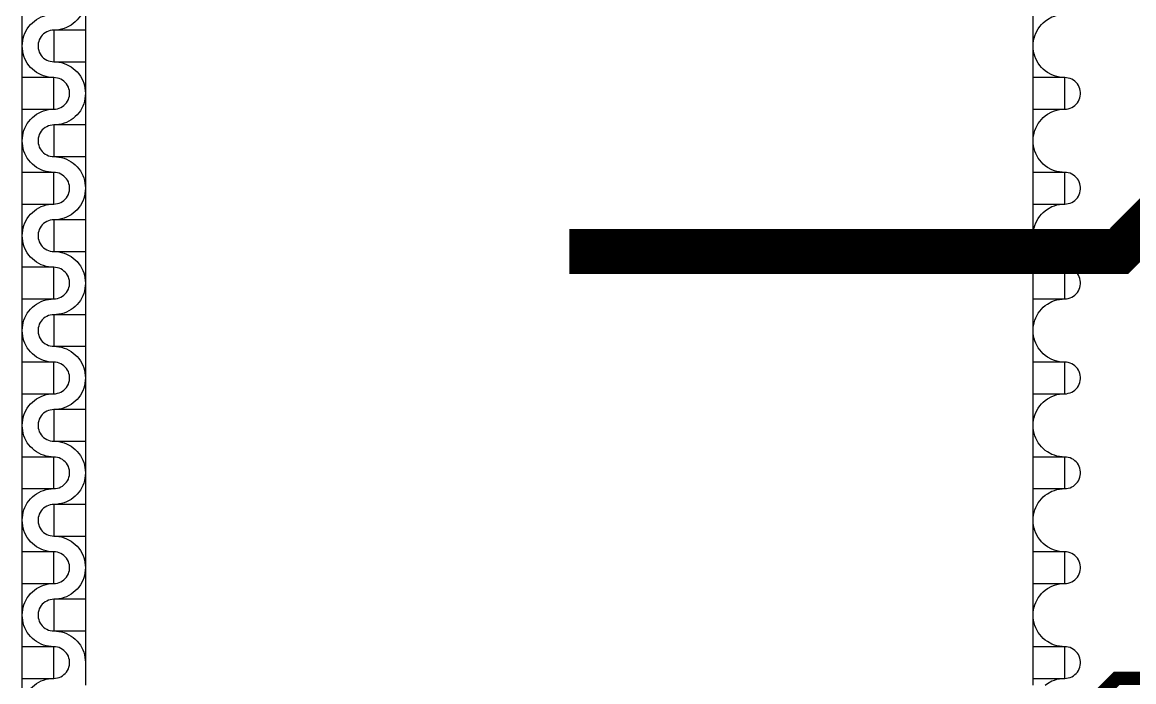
# Model space of a CAD drawing. Extents: x 190.8 to 267.1, y 124 to 174.8.
# Drawn here: x 231.125 to 233.588, y 137.393 to 138.853 of the extents above; entities that cross this region are included whole.
import ezdxf

# ---------------------------------------------------------------- set-up
doc = ezdxf.new("R2010")
doc.units = 0
doc.header["$MEASUREMENT"] = 0

msp = doc.modelspace()

# ---------------------------------------------------------------- linework, layer by layer
msp.add_line((231.2646, 139.4023), (231.2646, 137.3856))
for points, const_width in [([(232.3371, 138.3456), (233.5546, 138.3456), (235.0492, 139.8542), (254.2139, 139.8542), (255.4265, 137.8331), (261.3396, 137.8331), (261.9746, 138.4263), (261.9746, 139.4356)], 0.1), ([(233.6806, 137.4006), (233.5496, 137.4006), (233.4446, 137.2956), (233.3496, 137.2956)], 0.03)]:
    msp.add_lwpolyline(points, dxfattribs=dict(const_width=const_width))
for points in [[(231.1246, 137.3506), (231.1246, 139.4106)], [(233.3646, 137.3856), (233.3646, 139.4023)], [(231.2646, 138.9056), (231.2644, 138.8998), (231.2636, 138.8941), (231.2626, 138.8883), (231.2609, 138.8828), (231.2589, 138.8773), (231.2534, 138.8673), (231.2499, 138.8626), (231.2461, 138.8581), (231.2421, 138.8541), (231.2376, 138.8503), (231.2329, 138.8468), (231.2229, 138.8413), (231.2174, 138.8393), (231.2119, 138.8376), (231.2061, 138.8366), (231.2004, 138.8358), (231.1946, 138.8356)], [(231.1246, 138.8006), (231.1249, 138.8063), (231.1256, 138.8121), (231.1266, 138.8178), (231.1284, 138.8233), (231.1304, 138.8288), (231.1359, 138.8388), (231.1394, 138.8436), (231.1431, 138.8481), (231.1471, 138.8521), (231.1516, 138.8558), (231.1564, 138.8593), (231.1664, 138.8648), (231.1719, 138.8668), (231.1774, 138.8686), (231.1831, 138.8696), (231.1889, 138.8703), (231.1946, 138.8706)], [(233.3646, 138.8006), (233.3649, 138.8063), (233.3656, 138.8121), (233.3666, 138.8178), (233.3684, 138.8233), (233.3704, 138.8288), (233.3759, 138.8388), (233.3794, 138.8436), (233.3831, 138.8481), (233.3871, 138.8521), (233.3916, 138.8558), (233.3964, 138.8593), (233.4064, 138.8648), (233.4119, 138.8668), (233.4174, 138.8686), (233.4231, 138.8696), (233.4289, 138.8703), (233.4346, 138.8706)], [(231.1946, 138.8356), (231.1906, 138.8353), (231.1866, 138.8346), (231.1826, 138.8336), (231.1789, 138.8318), (231.1754, 138.8298), (231.1721, 138.8273), (231.1691, 138.8246), (231.1666, 138.8216), (231.1644, 138.8181), (231.1624, 138.8143), (231.1611, 138.8106), (231.1601, 138.8066), (231.1596, 138.8026), (231.1596, 138.7986), (231.1601, 138.7946), (231.1611, 138.7906), (231.1624, 138.7866), (231.1644, 138.7831), (231.1666, 138.7796), (231.1691, 138.7766), (231.1721, 138.7738), (231.1754, 138.7713), (231.1789, 138.7693), (231.1826, 138.7676), (231.1866, 138.7666), (231.1906, 138.7658), (231.1946, 138.7656)], [(231.2646, 138.8356), (231.1946, 138.8356), (231.1946, 138.7656), (231.2646, 138.7656)], [(231.1946, 138.7306), (231.1889, 138.7308), (231.1831, 138.7316), (231.1774, 138.7326), (231.1719, 138.7343), (231.1664, 138.7363), (231.1564, 138.7418), (231.1516, 138.7453), (231.1471, 138.7491), (231.1431, 138.7531), (231.1394, 138.7576), (231.1359, 138.7623), (231.1304, 138.7723), (231.1284, 138.7778), (231.1266, 138.7833), (231.1256, 138.7891), (231.1249, 138.7948), (231.1246, 138.8006)], [(233.4346, 138.7306), (233.4289, 138.7308), (233.4231, 138.7316), (233.4174, 138.7326), (233.4119, 138.7343), (233.4064, 138.7363), (233.3964, 138.7418), (233.3916, 138.7453), (233.3871, 138.7491), (233.3831, 138.7531), (233.3794, 138.7576), (233.3759, 138.7623), (233.3704, 138.7723), (233.3684, 138.7778), (233.3666, 138.7833), (233.3656, 138.7891), (233.3649, 138.7948), (233.3646, 138.8006)], [(231.1946, 138.7656), (231.2004, 138.7653), (231.2061, 138.7646), (231.2119, 138.7636), (231.2174, 138.7618), (231.2229, 138.7598), (231.2329, 138.7543), (231.2376, 138.7508), (231.2421, 138.7471), (231.2461, 138.7431), (231.2499, 138.7386), (231.2534, 138.7338), (231.2589, 138.7238), (231.2609, 138.7183), (231.2626, 138.7128), (231.2636, 138.7071), (231.2644, 138.7013), (231.2646, 138.6956)], [(231.1246, 138.6606), (231.1946, 138.6606), (231.1946, 138.7306), (231.1246, 138.7306)], [(231.1946, 138.6606), (231.1986, 138.6608), (231.2026, 138.6616), (231.2066, 138.6626), (231.2104, 138.6643), (231.2139, 138.6663), (231.2171, 138.6688), (231.2201, 138.6716), (231.2226, 138.6746), (231.2249, 138.6781), (231.2269, 138.6818), (231.2281, 138.6856), (231.2291, 138.6896), (231.2296, 138.6936), (231.2296, 138.6976), (231.2291, 138.7016), (231.2281, 138.7056), (231.2269, 138.7096), (231.2249, 138.7131), (231.2226, 138.7166), (231.2201, 138.7196), (231.2171, 138.7223), (231.2139, 138.7248), (231.2104, 138.7268), (231.2066, 138.7286), (231.2026, 138.7296), (231.1986, 138.7303), (231.1946, 138.7306)], [(233.3646, 138.6606), (233.4346, 138.6606), (233.4346, 138.7306), (233.3646, 138.7306)], [(233.4346, 138.6606), (233.4386, 138.6608), (233.4426, 138.6616), (233.4466, 138.6626), (233.4504, 138.6643), (233.4539, 138.6663), (233.4571, 138.6688), (233.4601, 138.6716), (233.4626, 138.6746), (233.4649, 138.6781), (233.4669, 138.6818), (233.4681, 138.6856), (233.4691, 138.6896), (233.4696, 138.6936), (233.4696, 138.6976), (233.4691, 138.7016), (233.4681, 138.7056), (233.4669, 138.7096), (233.4649, 138.7131), (233.4626, 138.7166), (233.4601, 138.7196), (233.4571, 138.7223), (233.4539, 138.7248), (233.4504, 138.7268), (233.4466, 138.7286), (233.4426, 138.7296), (233.4386, 138.7303), (233.4346, 138.7306)], [(231.2646, 138.6956), (231.2644, 138.6898), (231.2636, 138.6841), (231.2626, 138.6783), (231.2609, 138.6728), (231.2589, 138.6673), (231.2534, 138.6573), (231.2499, 138.6526), (231.2461, 138.6481), (231.2421, 138.6441), (231.2376, 138.6403), (231.2329, 138.6368), (231.2229, 138.6313), (231.2174, 138.6293), (231.2119, 138.6276), (231.2061, 138.6266), (231.2004, 138.6258), (231.1946, 138.6256)], [(231.1246, 138.5906), (231.1249, 138.5963), (231.1256, 138.6021), (231.1266, 138.6078), (231.1284, 138.6133), (231.1304, 138.6188), (231.1359, 138.6288), (231.1394, 138.6336), (231.1431, 138.6381), (231.1471, 138.6421), (231.1516, 138.6458), (231.1564, 138.6493), (231.1664, 138.6548), (231.1719, 138.6568), (231.1774, 138.6586), (231.1831, 138.6596), (231.1889, 138.6603), (231.1946, 138.6606)], [(233.3646, 138.5906), (233.3649, 138.5963), (233.3656, 138.6021), (233.3666, 138.6078), (233.3684, 138.6133), (233.3704, 138.6188), (233.3759, 138.6288), (233.3794, 138.6336), (233.3831, 138.6381), (233.3871, 138.6421), (233.3916, 138.6458), (233.3964, 138.6493), (233.4064, 138.6548), (233.4119, 138.6568), (233.4174, 138.6586), (233.4231, 138.6596), (233.4289, 138.6603), (233.4346, 138.6606)], [(231.1946, 138.6256), (231.1906, 138.6253), (231.1866, 138.6246), (231.1826, 138.6236), (231.1789, 138.6218), (231.1754, 138.6198), (231.1721, 138.6173), (231.1691, 138.6146), (231.1666, 138.6116), (231.1644, 138.6081), (231.1624, 138.6043), (231.1611, 138.6006), (231.1601, 138.5966), (231.1596, 138.5926), (231.1596, 138.5886), (231.1601, 138.5846), (231.1611, 138.5806), (231.1624, 138.5766), (231.1644, 138.5731), (231.1666, 138.5696), (231.1691, 138.5666), (231.1721, 138.5638), (231.1754, 138.5613), (231.1789, 138.5593), (231.1826, 138.5576), (231.1866, 138.5566), (231.1906, 138.5558), (231.1946, 138.5556)], [(231.2646, 138.6256), (231.1946, 138.6256), (231.1946, 138.5556), (231.2646, 138.5556)], [(231.1946, 138.5206), (231.1889, 138.5208), (231.1831, 138.5216), (231.1774, 138.5226), (231.1719, 138.5243), (231.1664, 138.5263), (231.1564, 138.5318), (231.1516, 138.5353), (231.1471, 138.5391), (231.1431, 138.5431), (231.1394, 138.5476), (231.1359, 138.5523), (231.1304, 138.5623), (231.1284, 138.5678), (231.1266, 138.5733), (231.1256, 138.5791), (231.1249, 138.5848), (231.1246, 138.5906)], [(233.4346, 138.5206), (233.4289, 138.5208), (233.4231, 138.5216), (233.4174, 138.5226), (233.4119, 138.5243), (233.4064, 138.5263), (233.3964, 138.5318), (233.3916, 138.5353), (233.3871, 138.5391), (233.3831, 138.5431), (233.3794, 138.5476), (233.3759, 138.5523), (233.3704, 138.5623), (233.3684, 138.5678), (233.3666, 138.5733), (233.3656, 138.5791), (233.3649, 138.5848), (233.3646, 138.5906)], [(231.1946, 138.5556), (231.2004, 138.5553), (231.2061, 138.5546), (231.2119, 138.5536), (231.2174, 138.5518), (231.2229, 138.5498), (231.2329, 138.5443), (231.2376, 138.5408), (231.2421, 138.5371), (231.2461, 138.5331), (231.2499, 138.5286), (231.2534, 138.5238), (231.2589, 138.5138), (231.2609, 138.5083), (231.2626, 138.5028), (231.2636, 138.4971), (231.2644, 138.4913), (231.2646, 138.4856)], [(231.1246, 138.4506), (231.1946, 138.4506), (231.1946, 138.5206), (231.1246, 138.5206)], [(231.1946, 138.4506), (231.1986, 138.4508), (231.2026, 138.4516), (231.2066, 138.4526), (231.2104, 138.4543), (231.2139, 138.4563), (231.2171, 138.4588), (231.2201, 138.4616), (231.2226, 138.4646), (231.2249, 138.4681), (231.2269, 138.4718), (231.2281, 138.4756), (231.2291, 138.4796), (231.2296, 138.4836), (231.2296, 138.4876), (231.2291, 138.4916), (231.2281, 138.4956), (231.2269, 138.4996), (231.2249, 138.5031), (231.2226, 138.5066), (231.2201, 138.5096), (231.2171, 138.5123), (231.2139, 138.5148), (231.2104, 138.5168), (231.2066, 138.5186), (231.2026, 138.5196), (231.1986, 138.5203), (231.1946, 138.5206)], [(233.3646, 138.4506), (233.4346, 138.4506), (233.4346, 138.5206), (233.3646, 138.5206)], [(233.4346, 138.4506), (233.4386, 138.4508), (233.4426, 138.4516), (233.4466, 138.4526), (233.4504, 138.4543), (233.4539, 138.4563), (233.4571, 138.4588), (233.4601, 138.4616), (233.4626, 138.4646), (233.4649, 138.4681), (233.4669, 138.4718), (233.4681, 138.4756), (233.4691, 138.4796), (233.4696, 138.4836), (233.4696, 138.4876), (233.4691, 138.4916), (233.4681, 138.4956), (233.4669, 138.4996), (233.4649, 138.5031), (233.4626, 138.5066), (233.4601, 138.5096), (233.4571, 138.5123), (233.4539, 138.5148), (233.4504, 138.5168), (233.4466, 138.5186), (233.4426, 138.5196), (233.4386, 138.5203), (233.4346, 138.5206)], [(231.2646, 138.4856), (231.2644, 138.4798), (231.2636, 138.4741), (231.2626, 138.4683), (231.2609, 138.4628), (231.2589, 138.4573), (231.2534, 138.4473), (231.2499, 138.4426), (231.2461, 138.4381), (231.2421, 138.4341), (231.2376, 138.4303), (231.2329, 138.4268), (231.2229, 138.4213), (231.2174, 138.4193), (231.2119, 138.4176), (231.2061, 138.4166), (231.2004, 138.4158), (231.1946, 138.4156)], [(231.1246, 138.3806), (231.1249, 138.3863), (231.1256, 138.3921), (231.1266, 138.3978), (231.1284, 138.4033), (231.1304, 138.4088), (231.1359, 138.4188), (231.1394, 138.4236), (231.1431, 138.4281), (231.1471, 138.4321), (231.1516, 138.4358), (231.1564, 138.4393), (231.1664, 138.4448), (231.1719, 138.4468), (231.1774, 138.4486), (231.1831, 138.4496), (231.1889, 138.4503), (231.1946, 138.4506)], [(233.3646, 138.3806), (233.3649, 138.3863), (233.3656, 138.3921), (233.3666, 138.3978), (233.3684, 138.4033), (233.3704, 138.4088), (233.3759, 138.4188), (233.3794, 138.4236), (233.3831, 138.4281), (233.3871, 138.4321), (233.3916, 138.4358), (233.3964, 138.4393), (233.4064, 138.4448), (233.4119, 138.4468), (233.4174, 138.4486), (233.4231, 138.4496), (233.4289, 138.4503), (233.4346, 138.4506)], [(231.1946, 138.4156), (231.1906, 138.4153), (231.1866, 138.4146), (231.1826, 138.4136), (231.1789, 138.4118), (231.1754, 138.4098), (231.1721, 138.4073), (231.1691, 138.4046), (231.1666, 138.4016), (231.1644, 138.3981), (231.1624, 138.3943), (231.1611, 138.3906), (231.1601, 138.3866), (231.1596, 138.3826), (231.1596, 138.3786), (231.1601, 138.3746), (231.1611, 138.3706), (231.1624, 138.3666), (231.1644, 138.3631), (231.1666, 138.3596), (231.1691, 138.3566), (231.1721, 138.3538), (231.1754, 138.3513), (231.1789, 138.3493), (231.1826, 138.3476), (231.1866, 138.3466), (231.1906, 138.3458), (231.1946, 138.3456)], [(231.2646, 138.4156), (231.1946, 138.4156), (231.1946, 138.3456), (231.2646, 138.3456)], [(231.1946, 138.3106), (231.1889, 138.3108), (231.1831, 138.3116), (231.1774, 138.3126), (231.1719, 138.3143), (231.1664, 138.3163), (231.1564, 138.3218), (231.1516, 138.3253), (231.1471, 138.3291), (231.1431, 138.3331), (231.1394, 138.3376), (231.1359, 138.3423), (231.1304, 138.3523), (231.1284, 138.3578), (231.1266, 138.3633), (231.1256, 138.3691), (231.1249, 138.3748), (231.1246, 138.3806)], [(233.4346, 138.3106), (233.4289, 138.3108), (233.4231, 138.3116), (233.4174, 138.3126), (233.4119, 138.3143), (233.4064, 138.3163), (233.3964, 138.3218), (233.3916, 138.3253), (233.3871, 138.3291), (233.3831, 138.3331), (233.3794, 138.3376), (233.3759, 138.3423), (233.3704, 138.3523), (233.3684, 138.3578), (233.3666, 138.3633), (233.3656, 138.3691), (233.3649, 138.3748), (233.3646, 138.3806)], [(231.1946, 138.3456), (231.2004, 138.3453), (231.2061, 138.3446), (231.2119, 138.3436), (231.2174, 138.3418), (231.2229, 138.3398), (231.2329, 138.3343), (231.2376, 138.3308), (231.2421, 138.3271), (231.2461, 138.3231), (231.2499, 138.3186), (231.2534, 138.3138), (231.2589, 138.3038), (231.2609, 138.2983), (231.2626, 138.2928), (231.2636, 138.2871), (231.2644, 138.2813), (231.2646, 138.2756)], [(231.1246, 138.2406), (231.1946, 138.2406), (231.1946, 138.3106), (231.1246, 138.3106)], [(231.1946, 138.2406), (231.1986, 138.2408), (231.2026, 138.2416), (231.2066, 138.2426), (231.2104, 138.2443), (231.2139, 138.2463), (231.2171, 138.2488), (231.2201, 138.2516), (231.2226, 138.2546), (231.2249, 138.2581), (231.2269, 138.2618), (231.2281, 138.2656), (231.2291, 138.2696), (231.2296, 138.2736), (231.2296, 138.2776), (231.2291, 138.2816), (231.2281, 138.2856), (231.2269, 138.2896), (231.2249, 138.2931), (231.2226, 138.2966), (231.2201, 138.2996), (231.2171, 138.3023), (231.2139, 138.3048), (231.2104, 138.3068), (231.2066, 138.3086), (231.2026, 138.3096), (231.1986, 138.3103), (231.1946, 138.3106)], [(233.3646, 138.2406), (233.4346, 138.2406), (233.4346, 138.3106), (233.3646, 138.3106)], [(233.4346, 138.2406), (233.4386, 138.2408), (233.4426, 138.2416), (233.4466, 138.2426), (233.4504, 138.2443), (233.4539, 138.2463), (233.4571, 138.2488), (233.4601, 138.2516), (233.4626, 138.2546), (233.4649, 138.2581), (233.4669, 138.2618), (233.4681, 138.2656), (233.4691, 138.2696), (233.4696, 138.2736), (233.4696, 138.2776), (233.4691, 138.2816), (233.4681, 138.2856), (233.4669, 138.2896), (233.4649, 138.2931), (233.4626, 138.2966), (233.4601, 138.2996), (233.4571, 138.3023), (233.4539, 138.3048), (233.4504, 138.3068), (233.4466, 138.3086), (233.4426, 138.3096), (233.4386, 138.3103), (233.4346, 138.3106)], [(231.2646, 138.2756), (231.2644, 138.2698), (231.2636, 138.2641), (231.2626, 138.2583), (231.2609, 138.2528), (231.2589, 138.2473), (231.2534, 138.2373), (231.2499, 138.2326), (231.2461, 138.2281), (231.2421, 138.2241), (231.2376, 138.2203), (231.2329, 138.2168), (231.2229, 138.2113), (231.2174, 138.2093), (231.2119, 138.2076), (231.2061, 138.2066), (231.2004, 138.2058), (231.1946, 138.2056)], [(231.1246, 138.1706), (231.1249, 138.1763), (231.1256, 138.1821), (231.1266, 138.1878), (231.1284, 138.1933), (231.1304, 138.1988), (231.1359, 138.2088), (231.1394, 138.2136), (231.1431, 138.2181), (231.1471, 138.2221), (231.1516, 138.2258), (231.1564, 138.2293), (231.1664, 138.2348), (231.1719, 138.2368), (231.1774, 138.2386), (231.1831, 138.2396), (231.1889, 138.2403), (231.1946, 138.2406)], [(233.3646, 138.1706), (233.3649, 138.1763), (233.3656, 138.1821), (233.3666, 138.1878), (233.3684, 138.1933), (233.3704, 138.1988), (233.3759, 138.2088), (233.3794, 138.2136), (233.3831, 138.2181), (233.3871, 138.2221), (233.3916, 138.2258), (233.3964, 138.2293), (233.4064, 138.2348), (233.4119, 138.2368), (233.4174, 138.2386), (233.4231, 138.2396), (233.4289, 138.2403), (233.4346, 138.2406)], [(231.1946, 138.2056), (231.1906, 138.2053), (231.1866, 138.2046), (231.1826, 138.2036), (231.1789, 138.2018), (231.1754, 138.1998), (231.1721, 138.1973), (231.1691, 138.1946), (231.1666, 138.1916), (231.1644, 138.1881), (231.1624, 138.1843), (231.1611, 138.1806), (231.1601, 138.1766), (231.1596, 138.1726), (231.1596, 138.1686), (231.1601, 138.1646), (231.1611, 138.1606), (231.1624, 138.1566), (231.1644, 138.1531), (231.1666, 138.1496), (231.1691, 138.1466), (231.1721, 138.1438), (231.1754, 138.1413), (231.1789, 138.1393), (231.1826, 138.1376), (231.1866, 138.1366), (231.1906, 138.1358), (231.1946, 138.1356)], [(231.2646, 138.2056), (231.1946, 138.2056), (231.1946, 138.1356), (231.2646, 138.1356)], [(231.1946, 138.1006), (231.1889, 138.1008), (231.1831, 138.1016), (231.1774, 138.1026), (231.1719, 138.1043), (231.1664, 138.1063), (231.1564, 138.1118), (231.1516, 138.1153), (231.1471, 138.1191), (231.1431, 138.1231), (231.1394, 138.1276), (231.1359, 138.1323), (231.1304, 138.1423), (231.1284, 138.1478), (231.1266, 138.1533), (231.1256, 138.1591), (231.1249, 138.1648), (231.1246, 138.1706)], [(233.4346, 138.1006), (233.4289, 138.1008), (233.4231, 138.1016), (233.4174, 138.1026), (233.4119, 138.1043), (233.4064, 138.1063), (233.3964, 138.1118), (233.3916, 138.1153), (233.3871, 138.1191), (233.3831, 138.1231), (233.3794, 138.1276), (233.3759, 138.1323), (233.3704, 138.1423), (233.3684, 138.1478), (233.3666, 138.1533), (233.3656, 138.1591), (233.3649, 138.1648), (233.3646, 138.1706)], [(231.1946, 138.1356), (231.2004, 138.1353), (231.2061, 138.1346), (231.2119, 138.1336), (231.2174, 138.1318), (231.2229, 138.1298), (231.2329, 138.1243), (231.2376, 138.1208), (231.2421, 138.1171), (231.2461, 138.1131), (231.2499, 138.1086), (231.2534, 138.1038), (231.2589, 138.0938), (231.2609, 138.0883), (231.2626, 138.0828), (231.2636, 138.0771), (231.2644, 138.0713), (231.2646, 138.0656)], [(231.1246, 138.0306), (231.1946, 138.0306), (231.1946, 138.1006), (231.1246, 138.1006)], [(231.1946, 138.0306), (231.1986, 138.0308), (231.2026, 138.0316), (231.2066, 138.0326), (231.2104, 138.0343), (231.2139, 138.0363), (231.2171, 138.0388), (231.2201, 138.0416), (231.2226, 138.0446), (231.2249, 138.0481), (231.2269, 138.0518), (231.2281, 138.0556), (231.2291, 138.0596), (231.2296, 138.0636), (231.2296, 138.0676), (231.2291, 138.0716), (231.2281, 138.0756), (231.2269, 138.0796), (231.2249, 138.0831), (231.2226, 138.0866), (231.2201, 138.0896), (231.2171, 138.0923), (231.2139, 138.0948), (231.2104, 138.0968), (231.2066, 138.0986), (231.2026, 138.0996), (231.1986, 138.1003), (231.1946, 138.1006)], [(233.3646, 138.0306), (233.4346, 138.0306), (233.4346, 138.1006), (233.3646, 138.1006)], [(233.4346, 138.0306), (233.4386, 138.0308), (233.4426, 138.0316), (233.4466, 138.0326), (233.4504, 138.0343), (233.4539, 138.0363), (233.4571, 138.0388), (233.4601, 138.0416), (233.4626, 138.0446), (233.4649, 138.0481), (233.4669, 138.0518), (233.4681, 138.0556), (233.4691, 138.0596), (233.4696, 138.0636), (233.4696, 138.0676), (233.4691, 138.0716), (233.4681, 138.0756), (233.4669, 138.0796), (233.4649, 138.0831), (233.4626, 138.0866), (233.4601, 138.0896), (233.4571, 138.0923), (233.4539, 138.0948), (233.4504, 138.0968), (233.4466, 138.0986), (233.4426, 138.0996), (233.4386, 138.1003), (233.4346, 138.1006)], [(231.2646, 138.0656), (231.2644, 138.0598), (231.2636, 138.0541), (231.2626, 138.0483), (231.2609, 138.0428), (231.2589, 138.0373), (231.2534, 138.0273), (231.2499, 138.0226), (231.2461, 138.0181), (231.2421, 138.0141), (231.2376, 138.0103), (231.2329, 138.0068), (231.2229, 138.0013), (231.2174, 137.9993), (231.2119, 137.9976), (231.2061, 137.9966), (231.2004, 137.9958), (231.1946, 137.9956)], [(231.1246, 137.9606), (231.1249, 137.9663), (231.1256, 137.9721), (231.1266, 137.9778), (231.1284, 137.9833), (231.1304, 137.9888), (231.1359, 137.9988), (231.1394, 138.0036), (231.1431, 138.0081), (231.1471, 138.0121), (231.1516, 138.0158), (231.1564, 138.0193), (231.1664, 138.0248), (231.1719, 138.0268), (231.1774, 138.0286), (231.1831, 138.0296), (231.1889, 138.0303), (231.1946, 138.0306)], [(233.3646, 137.9606), (233.3649, 137.9663), (233.3656, 137.9721), (233.3666, 137.9778), (233.3684, 137.9833), (233.3704, 137.9888), (233.3759, 137.9988), (233.3794, 138.0036), (233.3831, 138.0081), (233.3871, 138.0121), (233.3916, 138.0158), (233.3964, 138.0193), (233.4064, 138.0248), (233.4119, 138.0268), (233.4174, 138.0286), (233.4231, 138.0296), (233.4289, 138.0303), (233.4346, 138.0306)], [(231.1946, 137.9956), (231.1906, 137.9953), (231.1866, 137.9946), (231.1826, 137.9936), (231.1789, 137.9918), (231.1754, 137.9898), (231.1721, 137.9873), (231.1691, 137.9846), (231.1666, 137.9816), (231.1644, 137.9781), (231.1624, 137.9743), (231.1611, 137.9706), (231.1601, 137.9666), (231.1596, 137.9626), (231.1596, 137.9586), (231.1601, 137.9546), (231.1611, 137.9506), (231.1624, 137.9466), (231.1644, 137.9431), (231.1666, 137.9396), (231.1691, 137.9366), (231.1721, 137.9338), (231.1754, 137.9313), (231.1789, 137.9293), (231.1826, 137.9276), (231.1866, 137.9266), (231.1906, 137.9258), (231.1946, 137.9256)], [(231.2646, 137.9956), (231.1946, 137.9956), (231.1946, 137.9256), (231.2646, 137.9256)], [(231.1946, 137.8906), (231.1889, 137.8908), (231.1831, 137.8916), (231.1774, 137.8926), (231.1719, 137.8943), (231.1664, 137.8963), (231.1564, 137.9018), (231.1516, 137.9053), (231.1471, 137.9091), (231.1431, 137.9131), (231.1394, 137.9176), (231.1359, 137.9223), (231.1304, 137.9323), (231.1284, 137.9378), (231.1266, 137.9433), (231.1256, 137.9491), (231.1249, 137.9548), (231.1246, 137.9606)], [(233.4346, 137.8906), (233.4289, 137.8908), (233.4231, 137.8916), (233.4174, 137.8926), (233.4119, 137.8943), (233.4064, 137.8963), (233.3964, 137.9018), (233.3916, 137.9053), (233.3871, 137.9091), (233.3831, 137.9131), (233.3794, 137.9176), (233.3759, 137.9223), (233.3704, 137.9323), (233.3684, 137.9378), (233.3666, 137.9433), (233.3656, 137.9491), (233.3649, 137.9548), (233.3646, 137.9606)], [(231.1946, 137.9256), (231.2004, 137.9253), (231.2061, 137.9246), (231.2119, 137.9236), (231.2174, 137.9218), (231.2229, 137.9198), (231.2329, 137.9143), (231.2376, 137.9108), (231.2421, 137.9071), (231.2461, 137.9031), (231.2499, 137.8986), (231.2534, 137.8938), (231.2589, 137.8838), (231.2609, 137.8783), (231.2626, 137.8728), (231.2636, 137.8671), (231.2644, 137.8613), (231.2646, 137.8556)], [(231.1246, 137.8206), (231.1946, 137.8206), (231.1946, 137.8906), (231.1246, 137.8906)], [(231.1946, 137.8206), (231.1986, 137.8208), (231.2026, 137.8216), (231.2066, 137.8226), (231.2104, 137.8243), (231.2139, 137.8263), (231.2171, 137.8288), (231.2201, 137.8316), (231.2226, 137.8346), (231.2249, 137.8381), (231.2269, 137.8418), (231.2281, 137.8456), (231.2291, 137.8496), (231.2296, 137.8536), (231.2296, 137.8576), (231.2291, 137.8616), (231.2281, 137.8656), (231.2269, 137.8696), (231.2249, 137.8731), (231.2226, 137.8766), (231.2201, 137.8796), (231.2171, 137.8823), (231.2139, 137.8848), (231.2104, 137.8868), (231.2066, 137.8886), (231.2026, 137.8896), (231.1986, 137.8903), (231.1946, 137.8906)], [(233.3646, 137.8206), (233.4346, 137.8206), (233.4346, 137.8906), (233.3646, 137.8906)], [(233.4346, 137.8206), (233.4386, 137.8208), (233.4426, 137.8216), (233.4466, 137.8226), (233.4504, 137.8243), (233.4539, 137.8263), (233.4571, 137.8288), (233.4601, 137.8316), (233.4626, 137.8346), (233.4649, 137.8381), (233.4669, 137.8418), (233.4681, 137.8456), (233.4691, 137.8496), (233.4696, 137.8536), (233.4696, 137.8576), (233.4691, 137.8616), (233.4681, 137.8656), (233.4669, 137.8696), (233.4649, 137.8731), (233.4626, 137.8766), (233.4601, 137.8796), (233.4571, 137.8823), (233.4539, 137.8848), (233.4504, 137.8868), (233.4466, 137.8886), (233.4426, 137.8896), (233.4386, 137.8903), (233.4346, 137.8906)], [(231.2646, 137.8556), (231.2644, 137.8498), (231.2636, 137.8441), (231.2626, 137.8383), (231.2609, 137.8328), (231.2589, 137.8273), (231.2534, 137.8173), (231.2499, 137.8126), (231.2461, 137.8081), (231.2421, 137.8041), (231.2376, 137.8003), (231.2329, 137.7968), (231.2229, 137.7913), (231.2174, 137.7893), (231.2119, 137.7876), (231.2061, 137.7866), (231.2004, 137.7858), (231.1946, 137.7856)], [(231.1246, 137.7506), (231.1249, 137.7563), (231.1256, 137.7621), (231.1266, 137.7678), (231.1284, 137.7733), (231.1304, 137.7788), (231.1359, 137.7888), (231.1394, 137.7936), (231.1431, 137.7981), (231.1471, 137.8021), (231.1516, 137.8058), (231.1564, 137.8093), (231.1664, 137.8148), (231.1719, 137.8168), (231.1774, 137.8186), (231.1831, 137.8196), (231.1889, 137.8203), (231.1946, 137.8206)], [(233.3646, 137.7506), (233.3649, 137.7563), (233.3656, 137.7621), (233.3666, 137.7678), (233.3684, 137.7733), (233.3704, 137.7788), (233.3759, 137.7888), (233.3794, 137.7936), (233.3831, 137.7981), (233.3871, 137.8021), (233.3916, 137.8058), (233.3964, 137.8093), (233.4064, 137.8148), (233.4119, 137.8168), (233.4174, 137.8186), (233.4231, 137.8196), (233.4289, 137.8203), (233.4346, 137.8206)], [(231.1946, 137.7856), (231.1906, 137.7853), (231.1866, 137.7846), (231.1826, 137.7836), (231.1789, 137.7818), (231.1754, 137.7798), (231.1721, 137.7773), (231.1691, 137.7746), (231.1666, 137.7716), (231.1644, 137.7681), (231.1624, 137.7643), (231.1611, 137.7606), (231.1601, 137.7566), (231.1596, 137.7526), (231.1596, 137.7486), (231.1601, 137.7446), (231.1611, 137.7406), (231.1624, 137.7366), (231.1644, 137.7331), (231.1666, 137.7296), (231.1691, 137.7266), (231.1721, 137.7238), (231.1754, 137.7213), (231.1789, 137.7193), (231.1826, 137.7176), (231.1866, 137.7166), (231.1906, 137.7158), (231.1946, 137.7156)], [(231.2646, 137.7856), (231.1946, 137.7856), (231.1946, 137.7156), (231.2646, 137.7156)], [(231.1946, 137.6806), (231.1889, 137.6808), (231.1831, 137.6816), (231.1774, 137.6826), (231.1719, 137.6843), (231.1664, 137.6863), (231.1564, 137.6918), (231.1516, 137.6953), (231.1471, 137.6991), (231.1431, 137.7031), (231.1394, 137.7076), (231.1359, 137.7123), (231.1304, 137.7223), (231.1284, 137.7278), (231.1266, 137.7333), (231.1256, 137.7391), (231.1249, 137.7448), (231.1246, 137.7506)], [(233.4346, 137.6806), (233.4289, 137.6808), (233.4231, 137.6816), (233.4174, 137.6826), (233.4119, 137.6843), (233.4064, 137.6863), (233.3964, 137.6918), (233.3916, 137.6953), (233.3871, 137.6991), (233.3831, 137.7031), (233.3794, 137.7076), (233.3759, 137.7123), (233.3704, 137.7223), (233.3684, 137.7278), (233.3666, 137.7333), (233.3656, 137.7391), (233.3649, 137.7448), (233.3646, 137.7506)], [(231.1946, 137.7156), (231.2004, 137.7153), (231.2061, 137.7146), (231.2119, 137.7136), (231.2174, 137.7118), (231.2229, 137.7098), (231.2329, 137.7043), (231.2376, 137.7008), (231.2421, 137.6971), (231.2461, 137.6931), (231.2499, 137.6886), (231.2534, 137.6838), (231.2589, 137.6738), (231.2609, 137.6683), (231.2626, 137.6628), (231.2636, 137.6571), (231.2644, 137.6513), (231.2646, 137.6456)], [(231.1246, 137.6106), (231.1946, 137.6106), (231.1946, 137.6806), (231.1246, 137.6806)], [(231.1946, 137.6106), (231.1986, 137.6108), (231.2026, 137.6116), (231.2066, 137.6126), (231.2104, 137.6143), (231.2139, 137.6163), (231.2171, 137.6188), (231.2201, 137.6216), (231.2226, 137.6246), (231.2249, 137.6281), (231.2269, 137.6318), (231.2281, 137.6356), (231.2291, 137.6396), (231.2296, 137.6436), (231.2296, 137.6476), (231.2291, 137.6516), (231.2281, 137.6556), (231.2269, 137.6596), (231.2249, 137.6631), (231.2226, 137.6666), (231.2201, 137.6696), (231.2171, 137.6723), (231.2139, 137.6748), (231.2104, 137.6768), (231.2066, 137.6786), (231.2026, 137.6796), (231.1986, 137.6803), (231.1946, 137.6806)], [(233.3646, 137.6106), (233.4346, 137.6106), (233.4346, 137.6806), (233.3646, 137.6806)], [(233.4346, 137.6106), (233.4386, 137.6108), (233.4426, 137.6116), (233.4466, 137.6126), (233.4504, 137.6143), (233.4539, 137.6163), (233.4571, 137.6188), (233.4601, 137.6216), (233.4626, 137.6246), (233.4649, 137.6281), (233.4669, 137.6318), (233.4681, 137.6356), (233.4691, 137.6396), (233.4696, 137.6436), (233.4696, 137.6476), (233.4691, 137.6516), (233.4681, 137.6556), (233.4669, 137.6596), (233.4649, 137.6631), (233.4626, 137.6666), (233.4601, 137.6696), (233.4571, 137.6723), (233.4539, 137.6748), (233.4504, 137.6768), (233.4466, 137.6786), (233.4426, 137.6796), (233.4386, 137.6803), (233.4346, 137.6806)], [(231.2646, 137.6456), (231.2644, 137.6398), (231.2636, 137.6341), (231.2626, 137.6283), (231.2609, 137.6228), (231.2589, 137.6173), (231.2534, 137.6073), (231.2499, 137.6026), (231.2461, 137.5981), (231.2421, 137.5941), (231.2376, 137.5903), (231.2329, 137.5868), (231.2229, 137.5813), (231.2174, 137.5793), (231.2119, 137.5776), (231.2061, 137.5766), (231.2004, 137.5758), (231.1946, 137.5756)], [(231.1246, 137.5406), (231.1249, 137.5463), (231.1256, 137.5521), (231.1266, 137.5578), (231.1284, 137.5633), (231.1304, 137.5688), (231.1359, 137.5788), (231.1394, 137.5836), (231.1431, 137.5881), (231.1471, 137.5921), (231.1516, 137.5958), (231.1564, 137.5993), (231.1664, 137.6048), (231.1719, 137.6068), (231.1774, 137.6086), (231.1831, 137.6096), (231.1889, 137.6103), (231.1946, 137.6106)], [(233.3646, 137.5406), (233.3649, 137.5463), (233.3656, 137.5521), (233.3666, 137.5578), (233.3684, 137.5633), (233.3704, 137.5688), (233.3759, 137.5788), (233.3794, 137.5836), (233.3831, 137.5881), (233.3871, 137.5921), (233.3916, 137.5958), (233.3964, 137.5993), (233.4064, 137.6048), (233.4119, 137.6068), (233.4174, 137.6086), (233.4231, 137.6096), (233.4289, 137.6103), (233.4346, 137.6106)], [(231.1946, 137.5756), (231.1906, 137.5753), (231.1866, 137.5746), (231.1826, 137.5736), (231.1789, 137.5718), (231.1754, 137.5698), (231.1721, 137.5673), (231.1691, 137.5646), (231.1666, 137.5616), (231.1644, 137.5581), (231.1624, 137.5543), (231.1611, 137.5506), (231.1601, 137.5466), (231.1596, 137.5426), (231.1596, 137.5386), (231.1601, 137.5346), (231.1611, 137.5306), (231.1624, 137.5266), (231.1644, 137.5231), (231.1666, 137.5196), (231.1691, 137.5166), (231.1721, 137.5138), (231.1754, 137.5113), (231.1789, 137.5093), (231.1826, 137.5076), (231.1866, 137.5066), (231.1906, 137.5058), (231.1946, 137.5056)], [(231.2646, 137.5756), (231.1946, 137.5756), (231.1946, 137.5056), (231.2646, 137.5056)], [(231.1946, 137.4706), (231.1889, 137.4708), (231.1831, 137.4716), (231.1774, 137.4726), (231.1719, 137.4743), (231.1664, 137.4763), (231.1564, 137.4818), (231.1516, 137.4853), (231.1471, 137.4891), (231.1431, 137.4931), (231.1394, 137.4976), (231.1359, 137.5023), (231.1304, 137.5123), (231.1284, 137.5178), (231.1266, 137.5233), (231.1256, 137.5291), (231.1249, 137.5348), (231.1246, 137.5406)], [(233.4346, 137.4706), (233.4289, 137.4708), (233.4231, 137.4716), (233.4174, 137.4726), (233.4119, 137.4743), (233.4064, 137.4763), (233.3964, 137.4818), (233.3916, 137.4853), (233.3871, 137.4891), (233.3831, 137.4931), (233.3794, 137.4976), (233.3759, 137.5023), (233.3704, 137.5123), (233.3684, 137.5178), (233.3666, 137.5233), (233.3656, 137.5291), (233.3649, 137.5348), (233.3646, 137.5406)], [(231.1946, 137.5056), (231.2004, 137.5053), (231.2061, 137.5046), (231.2119, 137.5036), (231.2174, 137.5018), (231.2229, 137.4998), (231.2329, 137.4943), (231.2376, 137.4908), (231.2421, 137.4871), (231.2461, 137.4831), (231.2499, 137.4786), (231.2534, 137.4738), (231.2589, 137.4638), (231.2609, 137.4583), (231.2626, 137.4528), (231.2636, 137.4471), (231.2644, 137.4413), (231.2646, 137.4356)], [(231.1246, 137.4006), (231.1946, 137.4006), (231.1946, 137.4706), (231.1246, 137.4706)], [(231.1946, 137.4006), (231.1986, 137.4008), (231.2026, 137.4016), (231.2066, 137.4026), (231.2104, 137.4043), (231.2139, 137.4063), (231.2171, 137.4088), (231.2201, 137.4116), (231.2226, 137.4146), (231.2249, 137.4181), (231.2269, 137.4218), (231.2281, 137.4256), (231.2291, 137.4296), (231.2296, 137.4336), (231.2296, 137.4376), (231.2291, 137.4416), (231.2281, 137.4456), (231.2269, 137.4496), (231.2249, 137.4531), (231.2226, 137.4566), (231.2201, 137.4596), (231.2171, 137.4623), (231.2139, 137.4648), (231.2104, 137.4668), (231.2066, 137.4686), (231.2026, 137.4696), (231.1986, 137.4703), (231.1946, 137.4706)], [(233.3646, 137.4006), (233.4346, 137.4006), (233.4346, 137.4706), (233.3646, 137.4706)], [(233.4346, 137.4006), (233.4386, 137.4008), (233.4426, 137.4016), (233.4466, 137.4026), (233.4504, 137.4043), (233.4539, 137.4063), (233.4571, 137.4088), (233.4601, 137.4116), (233.4626, 137.4146), (233.4649, 137.4181), (233.4669, 137.4218), (233.4681, 137.4256), (233.4691, 137.4296), (233.4696, 137.4336), (233.4696, 137.4376), (233.4691, 137.4416), (233.4681, 137.4456), (233.4669, 137.4496), (233.4649, 137.4531), (233.4626, 137.4566), (233.4601, 137.4596), (233.4571, 137.4623), (233.4539, 137.4648), (233.4504, 137.4668), (233.4466, 137.4686), (233.4426, 137.4696), (233.4386, 137.4703), (233.4346, 137.4706)], [(231.1275, 137.3506), (231.1284, 137.3533), (231.1304, 137.3588), (231.1359, 137.3688), (231.1394, 137.3736), (231.1431, 137.3781), (231.1471, 137.3821), (231.1516, 137.3858), (231.1564, 137.3893), (231.1664, 137.3948), (231.1719, 137.3968), (231.1774, 137.3986), (231.1831, 137.3996), (231.1889, 137.4003), (231.1946, 137.4006)], [(233.3913, 137.3856), (233.3916, 137.3858), (233.3964, 137.3893), (233.4064, 137.3948), (233.4119, 137.3968), (233.4174, 137.3986), (233.4231, 137.3996), (233.4289, 137.4003), (233.4346, 137.4006)]]:
    msp.add_lwpolyline(points)

doc.saveas('drawing.dxf')
